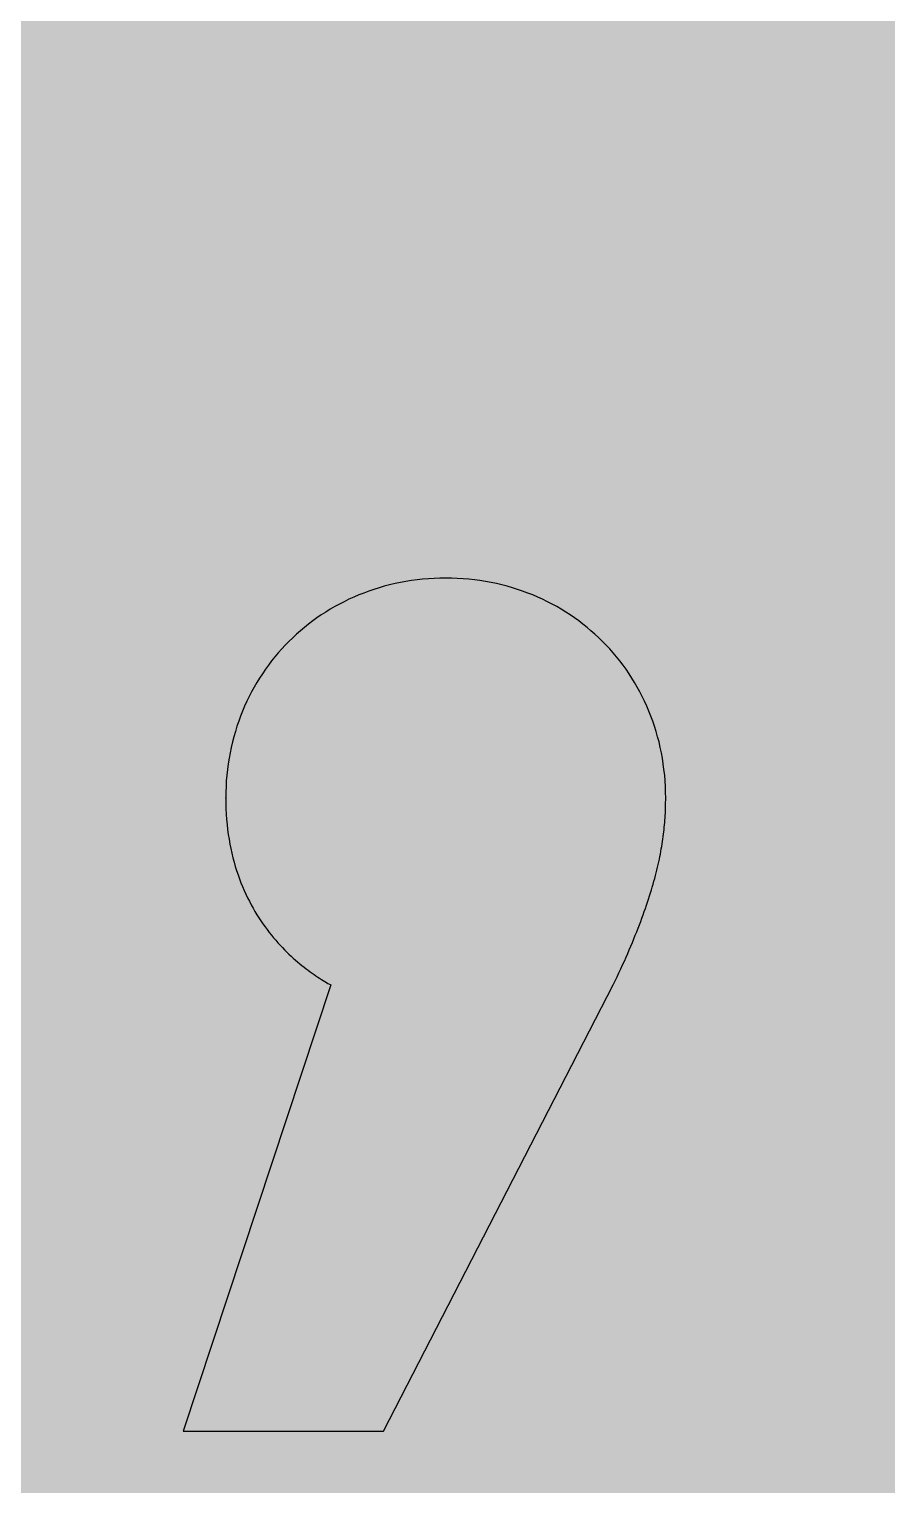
# Model space of a CAD drawing. Header units: millimetres. Extents: x 0 to 212, y 0 to 212.
# Drawn here: x 93.1 to 115.21, y 63.35 to 100.92 of the extents above; entities that cross this region are included whole.
import ezdxf

# ---------------------------------------------------------------- set-up
doc = ezdxf.new("R2010")
doc.units = ezdxf.units.MM

msp = doc.modelspace()

# ---------------------------------------------------------------- hatches: boundary and pattern name
for color, points in [(254, [(211.7189, 105.8869), (211.709, 107.2007), (211.6861, 108.5139), (211.6455, 109.8245), (211.5871, 111.1326), (211.5134, 112.4407), (211.4245, 113.7437), (211.3204, 115.0468), (211.201, 116.3447), (211.0638, 117.6426), (210.9114, 118.9355), (210.7413, 120.2258), (210.5584, 121.5136), (210.3577, 122.7988), (210.1418, 124.079), (209.9107, 125.3566), (209.6643, 126.6292), (209.4027, 127.8992), (209.1258, 129.1641), (208.8337, 130.4239), (208.5264, 131.6812), (208.2038, 132.936), (207.866, 134.1831), (207.5104, 135.4277), (207.1421, 136.6647), (206.7611, 137.8991), (206.3623, 139.1285), (205.9483, 140.3502), (205.5216, 141.5694), (205.0771, 142.781), (204.6199, 143.9901), (204.1474, 145.1915), (203.6623, 146.3853), (203.1619, 147.574), (202.6463, 148.7576), (202.1154, 149.9362), (201.5693, 151.1046), (201.0105, 152.2705), (200.439, 153.4262), (199.8523, 154.5768), (199.2503, 155.7198), (198.6356, 156.8577), (198.0057, 157.9855), (197.3605, 159.1081), (196.7052, 160.2232), (196.0321, 161.3281), (195.3489, 162.4279), (194.6504, 163.5176), (193.9366, 164.6022), (193.2102, 165.6766), (192.471, 166.7434), (191.7167, 167.8), (190.9521, 168.849), (190.1698, 169.8904), (189.3773, 170.9217), (188.5696, 171.9428), (187.7517, 172.9562), (186.9161, 173.9621), (186.0702, 174.9552), (185.2117, 175.9407), (184.338, 176.9161), (183.454, 177.8838), (182.5549, 178.8389), (181.643, 179.7837), (180.721, 180.7185), (179.7837, 181.643), (178.8389, 182.5549), (177.8838, 183.454), (176.9161, 184.338), (175.9407, 185.2117), (174.9552, 186.0702), (173.9621, 186.9161), (172.9562, 187.7492), (171.9428, 188.5696), (170.9217, 189.3773), (169.8904, 190.1698), (168.849, 190.9496), (167.8, 191.7167), (166.7408, 192.471), (165.6766, 193.2102), (164.6022, 193.9366), (163.5176, 194.6504), (162.4279, 195.3489), (161.3281, 196.0321), (160.2232, 196.7052), (159.1081, 197.3631), (157.9855, 198.0057), (156.8577, 198.6356), (155.7198, 199.2503), (154.5768, 199.8523), (153.4262, 200.439), (152.2705, 201.0131), (151.1046, 201.5719), (149.9362, 202.1154), (148.7576, 202.6463), (147.574, 203.1619), (146.3853, 203.6623), (145.1889, 204.15), (143.9875, 204.6199), (142.781, 205.0796), (141.5694, 205.5216), (140.3502, 205.9483), (139.1285, 206.3623), (137.8991, 206.7611), (136.6647, 207.1446), (135.4252, 207.5129), (134.1831, 207.866), (132.9334, 208.2038), (131.6812, 208.5264), (130.4239, 208.8337), (129.1641, 209.1284), (127.8966, 209.4052), (126.6292, 209.6668), (125.3541, 209.9132), (124.0765, 210.1444), (122.7963, 210.3603), (121.5136, 210.5584), (120.2258, 210.7438), (118.9355, 210.9114), (117.6401, 211.0638), (116.3447, 211.201), (115.0468, 211.3229), (113.7437, 211.4271), (112.4382, 211.516), (111.1326, 211.5896), (109.8245, 211.6455), (108.5113, 211.6861), (107.1982, 211.7115), (105.885, 211.7192), (104.5693, 211.7115), (103.2561, 211.6861), (101.9454, 211.6455), (100.6373, 211.5896), (99.3292, 211.516), (98.0262, 211.4271), (96.7232, 211.3229), (95.4253, 211.201), (94.1273, 211.0638), (92.8345, 210.9114), (91.5441, 210.7438), (90.2564, 210.5584), (88.9711, 210.3603), (87.691, 210.1444), (86.4133, 209.9132), (85.1408, 209.6668), (83.8708, 209.4052), (82.6059, 209.1284), (81.346, 208.8337), (80.0887, 208.5264), (78.834, 208.2038), (77.5868, 207.866), (76.3422, 207.5129), (75.1053, 207.1446), (73.8708, 206.7611), (72.6415, 206.3623), (71.4197, 205.9483), (70.2005, 205.5216), (68.9889, 205.0796), (67.7799, 204.6199), (66.5785, 204.15), (65.3847, 203.6623), (64.196, 203.1619), (63.0123, 202.6463), (61.8338, 202.1154), (60.6628, 201.5719), (59.4995, 201.0131), (58.3438, 200.439), (57.1932, 199.8523), (56.0502, 199.2503), (54.9123, 198.6356), (53.7845, 198.0057), (52.6618, 197.3631), (51.5468, 196.7052), (50.4419, 196.0321), (49.342, 195.3489), (48.2524, 194.6504), (47.1678, 193.9366), (46.0934, 193.2102), (45.0266, 192.471), (43.9699, 191.7167), (42.9209, 190.9496), (41.8795, 190.1698), (40.8483, 189.3773), (39.8272, 188.5696), (38.8137, 187.7492), (37.8079, 186.9161), (36.8148, 186.0702), (35.8292, 185.2117), (34.8539, 184.338), (33.8861, 183.454), (32.9311, 182.5549), (31.9862, 181.643), (31.049, 180.7185), (30.1269, 179.7837), (29.2151, 178.8389), (28.3159, 177.8838), (27.432, 176.9161), (26.5582, 175.9407), (25.6997, 174.9552), (24.8539, 173.9621), (24.0208, 172.9562), (23.2004, 171.9428), (22.3926, 170.9217), (21.6002, 169.8904), (20.8204, 168.849), (20.0533, 167.8), (19.2989, 166.7434), (18.5598, 165.6766), (17.8333, 164.6022), (17.1196, 163.5176), (16.4211, 162.4279), (15.7378, 161.3281), (15.0647, 160.2232), (14.4069, 159.1081), (13.7643, 157.9855), (13.1343, 156.8577), (12.5197, 155.7198), (11.9177, 154.5768), (11.3309, 153.4262), (10.7569, 152.2705), (10.1981, 151.1046), (9.6545, 149.9362), (9.1237, 148.7576), (8.6081, 147.574), (8.1077, 146.3853), (7.62, 145.1915), (7.1501, 143.9901), (6.6904, 142.781), (6.2484, 141.5694), (5.8217, 140.3502), (5.4077, 139.1285), (5.0089, 137.8991), (4.6253, 136.6647), (4.257, 135.4277), (3.904, 134.1831), (3.5662, 132.936), (3.2436, 131.6812), (2.9362, 130.4239), (2.6416, 129.1641), (2.3647, 127.8992), (2.1031, 126.6292), (1.8567, 125.3566), (1.6256, 124.079), (1.4097, 122.7988), (1.2116, 121.5136), (1.0262, 120.2258), (0.8585, 118.9355), (0.7061, 117.6426), (0.569, 116.3447), (0.447, 115.0468), (0.3429, 113.7437), (0.254, 112.4407), (0.1803, 111.1326), (0.1245, 109.8245), (0.0838, 108.5139), (0.0584, 107.2007), (0.0508, 105.885), (0.0584, 104.5718), (0.0838, 103.2586), (0.1245, 101.9454), (0.1803, 100.6373), (0.254, 99.3318), (0.3429, 98.0262), (0.447, 96.7232), (0.569, 95.4253), (0.7061, 94.1299), (0.8585, 92.8345), (1.0262, 91.5441), (1.2116, 90.2564), (1.4097, 88.9737), (1.6256, 87.6935), (1.8567, 86.4159), (2.1031, 85.1408), (2.3647, 83.8733), (2.6416, 82.6059), (2.9362, 81.346), (3.2436, 80.0887), (3.5662, 78.8365), (3.904, 77.5868), (4.257, 76.3448), (4.6253, 75.1053), (5.0089, 73.8708), (5.4077, 72.6415), (5.8217, 71.4197), (6.2484, 70.2005), (6.6904, 68.9889), (7.1501, 67.7824), (7.62, 66.581), (8.1077, 65.3847), (8.6081, 64.196), (9.1237, 63.0123), (9.6545, 61.8338), (10.1981, 60.6654), (10.7569, 59.4995), (11.3309, 58.3438), (11.9177, 57.1932), (12.5197, 56.0502), (13.1343, 54.9123), (13.7643, 53.7845), (14.4069, 52.6618), (15.0647, 51.5468), (15.7378, 50.4419), (16.4211, 49.342), (17.1196, 48.2524), (17.8333, 47.1678), (18.5598, 46.0934), (19.2989, 45.0291), (20.0533, 43.9699), (20.8204, 42.9209), (21.6002, 41.8795), (22.3926, 40.8483), (23.2004, 39.8272), (24.0208, 38.8137), (24.8539, 37.8079), (25.6997, 36.8148), (26.5582, 35.8292), (27.432, 34.8539), (28.3159, 33.8861), (29.2151, 32.9311), (30.1269, 31.9862), (31.049, 31.049), (31.9862, 30.1269), (32.9311, 29.2151), (33.8861, 28.3159), (34.8539, 27.432), (35.8292, 26.5582), (36.8148, 25.6997), (37.8079, 24.8539), (38.8137, 24.0182), (39.8272, 23.2004), (40.8483, 22.3926), (41.8795, 21.6002), (42.9209, 20.8178), (43.9699, 20.0533), (45.0266, 19.2989), (46.0934, 18.5598), (47.1678, 17.8333), (48.2524, 17.1196), (49.342, 16.4211), (50.4419, 15.7378), (51.5468, 15.0647), (52.6618, 14.4094), (53.7845, 13.7643), (54.9123, 13.1343), (56.0502, 12.5197), (57.1932, 11.9177), (58.3438, 11.3309), (59.4995, 10.7594), (60.6628, 10.2006), (61.8338, 9.6545), (63.0123, 9.1237), (64.196, 8.6081), (65.3847, 8.1077), (66.5785, 7.6225), (67.7799, 7.1501), (68.9889, 6.6929), (70.2005, 6.2484), (71.4197, 5.8217), (72.6415, 5.4077), (73.8708, 5.0089), (75.1053, 4.6279), (76.3422, 4.2596), (77.5868, 3.904), (78.834, 3.5662), (80.0887, 3.2436), (81.346, 2.9362), (82.6059, 2.6441), (83.8708, 2.3673), (85.1408, 2.1057), (86.4133, 1.8593), (87.691, 1.6281), (88.9711, 1.4122), (90.2564, 1.2116), (91.5441, 1.0287), (92.8345, 0.8585), (94.1273, 0.7061), (95.4253, 0.569), (96.7232, 0.4496), (98.0262, 0.3454), (99.3292, 0.2565), (100.6373, 0.1829), (101.9454, 0.1245), (103.2561, 0.0838), (104.5693, 0.061), (105.885, 0.0533), (107.1982, 0.061), (108.5113, 0.0838), (109.8245, 0.1245), (111.1326, 0.1829), (112.4382, 0.2565), (113.7437, 0.3454), (115.0468, 0.4496), (116.3447, 0.569), (117.6401, 0.7061), (118.9355, 0.8585), (120.2258, 1.0287), (121.5136, 1.2116), (122.7963, 1.4122), (124.0765, 1.6281), (125.3541, 1.8593), (126.6292, 2.1057), (127.8966, 2.3673), (129.1641, 2.6441), (130.4239, 2.9362), (131.6812, 3.2436), (132.9334, 3.5662), (134.1831, 3.904), (135.4252, 4.2596), (136.6647, 4.6279), (137.8991, 5.0089), (139.1285, 5.4077), (140.3502, 5.8217), (141.5694, 6.2484), (142.781, 6.6929), (143.9875, 7.1501), (145.1889, 7.6225), (146.3853, 8.1077), (147.574, 8.6081), (148.7576, 9.1237), (149.9362, 9.6545), (151.1046, 10.2006), (152.2705, 10.7594), (153.4262, 11.3309), (154.5768, 11.9177), (155.7198, 12.5197), (156.8577, 13.1343), (157.9855, 13.7643), (159.1081, 14.4094), (160.2232, 15.0647), (161.3281, 15.7378), (162.4279, 16.4211), (163.5176, 17.1196), (164.6022, 17.8333), (165.6766, 18.5598), (166.7408, 19.2989), (167.8, 20.0533), (168.849, 20.8178), (169.8904, 21.6002), (170.9217, 22.3926), (171.9428, 23.2004), (172.9562, 24.0182), (173.9621, 24.8539), (174.9552, 25.6997), (175.9407, 26.5582), (176.9161, 27.432), (177.8838, 28.3159), (178.8389, 29.2151), (179.7837, 30.1269), (180.721, 31.049), (181.643, 31.9862), (182.5549, 32.9311), (183.454, 33.8861), (184.338, 34.8539), (185.2117, 35.8292), (186.0702, 36.8148), (186.9161, 37.8079), (187.7517, 38.8137), (188.5696, 39.8272), (189.3773, 40.8483), (190.1698, 41.8795), (190.9521, 42.9209), (191.7167, 43.9699), (192.471, 45.0291), (193.2102, 46.0934), (193.9366, 47.1678), (194.6504, 48.2524), (195.3489, 49.342), (196.0321, 50.4419), (196.7052, 51.5468), (197.3605, 52.6618), (198.0057, 53.7845), (198.6356, 54.9123), (199.2503, 56.0502), (199.8523, 57.1932), (200.439, 58.3438), (201.0105, 59.4995), (201.5693, 60.6654), (202.1154, 61.8338), (202.6463, 63.0123), (203.1619, 64.196), (203.6623, 65.3847), (204.1474, 66.581), (204.6199, 67.7824), (205.0771, 68.9889), (205.5216, 70.2005), (205.9483, 71.4197), (206.3623, 72.6415), (206.7611, 73.8708), (207.1421, 75.1053), (207.5104, 76.3448), (207.866, 77.5868), (208.2038, 78.8365), (208.5264, 80.0887), (208.8337, 81.346), (209.1258, 82.6059), (209.4027, 83.8733), (209.6643, 85.1408), (209.9107, 86.4159), (210.1418, 87.6935), (210.3577, 88.9737), (210.5584, 90.2564), (210.7413, 91.5441), (210.9114, 92.8345), (211.0638, 94.1299), (211.201, 95.4253), (211.3204, 96.7232), (211.4245, 98.0262), (211.5134, 99.3318), (211.5871, 100.6373), (211.6455, 101.9454), (211.6861, 103.2586), (211.709, 104.5718), (211.7166, 105.885)]), (59, [(98.1675, 81.0793), (98.1685, 80.9371), (98.171, 80.7974), (98.1786, 80.6602), (98.1888, 80.5256), (98.2015, 80.3935), (98.2142, 80.264), (98.232, 80.137), (98.2523, 80.0125), (98.2726, 79.8906), (98.298, 79.7712), (98.3234, 79.6519), (98.3513, 79.5376), (98.3818, 79.4233), (98.4123, 79.314), (98.4479, 79.2048), (98.4834, 79.0981), (98.519, 78.994), (98.5596, 78.8924), (98.6003, 78.7908), (98.6409, 78.6943), (98.6841, 78.5978), (98.7298, 78.5038), (98.7755, 78.4123), (98.8212, 78.3234), (98.872, 78.2371), (98.9203, 78.1507), (98.9711, 78.0669), (99.0219, 77.9856), (99.0752, 77.9069), (99.126, 77.8307), (99.1819, 77.7545), (99.2353, 77.6808), (99.2886, 77.6097), (99.3445, 77.5386), (99.4004, 77.4725), (99.4562, 77.4065), (99.5121, 77.343), (99.5705, 77.2795), (99.6264, 77.2211), (99.6823, 77.1627), (99.7407, 77.1042), (99.7966, 77.0509), (99.8525, 76.9976), (99.9084, 76.9442), (99.9642, 76.896), (100.0201, 76.8477), (100.076, 76.802), (100.1293, 76.7563), (100.1852, 76.7131), (100.2386, 76.6724), (100.2894, 76.6318), (100.3427, 76.5937), (100.3935, 76.5581), (100.4443, 76.5226), (100.4926, 76.487), (100.5408, 76.4565), (100.5865, 76.4261), (100.6323, 76.3956), (100.6754, 76.3676), (100.7186, 76.3422), (100.7618, 76.3168), (100.7999, 76.294), (100.838, 76.2737), (100.8761, 76.2533), (97.0661, 64.7386), (102.2311, 64.7386), (108.1581, 76.2536), (108.2091, 76.36), (108.2573, 76.4642), (108.3056, 76.5683), (108.3539, 76.6699), (108.3996, 76.7715), (108.4453, 76.8706), (108.4885, 76.9696), (108.5317, 77.0661), (108.5723, 77.1627), (108.6129, 77.2592), (108.6536, 77.3532), (108.6917, 77.4446), (108.7272, 77.536), (108.7628, 77.6275), (108.7984, 77.7164), (108.8339, 77.8027), (108.8669, 77.8916), (108.8974, 77.9755), (108.9279, 78.0618), (108.9584, 78.1456), (108.9889, 78.2269), (109.0168, 78.3107), (109.0422, 78.392), (109.0701, 78.4708), (109.0955, 78.5495), (109.1184, 78.6282), (109.1413, 78.7044), (109.1641, 78.7806), (109.187, 78.8568), (109.2073, 78.9305), (109.2276, 79.0042), (109.2479, 79.0778), (109.2657, 79.1489), (109.2835, 79.2201), (109.3013, 79.2912), (109.3165, 79.3623), (109.3318, 79.4309), (109.347, 79.4995), (109.3597, 79.5655), (109.3724, 79.6315), (109.3851, 79.7001), (109.3978, 79.7636), (109.408, 79.8297), (109.4181, 79.8932), (109.4283, 79.9567), (109.4384, 80.0202), (109.4461, 80.0837), (109.4537, 80.1446), (109.4613, 80.2081), (109.4689, 80.2691), (109.474, 80.3275), (109.4816, 80.3885), (109.4867, 80.4469), (109.4918, 80.5078), (109.4943, 80.5663), (109.4994, 80.6247), (109.5019, 80.6831), (109.5045, 80.739), (109.507, 80.7974), (109.5096, 80.8533), (109.5096, 80.9092), (109.5096, 80.9676), (109.5121, 81.0235), (109.5121, 81.0768), (109.5096, 81.2292), (109.5045, 81.3765), (109.4943, 81.5238), (109.4842, 81.6712), (109.4664, 81.8159), (109.4486, 81.9607), (109.4257, 82.103), (109.4003, 82.2452), (109.3699, 82.3849), (109.3394, 82.5246), (109.3013, 82.6592), (109.2632, 82.7964), (109.2225, 82.9285), (109.1768, 83.0605), (109.1286, 83.1926), (109.0778, 83.3222), (109.0244, 83.4492), (108.966, 83.5736), (108.9076, 83.6981), (108.8441, 83.8175), (108.778, 83.9394), (108.7095, 84.0562), (108.6383, 84.1731), (108.5647, 84.2848), (108.4885, 84.3991), (108.4097, 84.5083), (108.3285, 84.615), (108.2421, 84.7217), (108.1557, 84.8233), (108.0668, 84.9249), (107.9754, 85.024), (107.8814, 85.1205), (107.7849, 85.2145), (107.6858, 85.3059), (107.5842, 85.3948), (107.4826, 85.4812), (107.376, 85.565), (107.2693, 85.6488), (107.1601, 85.7275), (107.0483, 85.8037), (106.934, 85.8774), (106.8172, 85.9485), (106.7003, 86.0171), (106.5809, 86.0831), (106.459, 86.1441), (106.3346, 86.2051), (106.2101, 86.2609), (106.0831, 86.3168), (105.9536, 86.3676), (105.8215, 86.4159), (105.6894, 86.4591), (105.5573, 86.5022), (105.4202, 86.5403), (105.283, 86.5759), (105.1458, 86.6089), (105.0061, 86.6394), (104.8639, 86.6648), (104.7217, 86.6877), (104.5769, 86.7054), (104.4321, 86.7207), (104.2848, 86.7334), (104.1375, 86.7435), (103.9876, 86.7486), (103.8377, 86.7512), (103.6879, 86.7486), (103.538, 86.7435), (103.3907, 86.7334), (103.2434, 86.7207), (103.0986, 86.7054), (102.9538, 86.6877), (102.8116, 86.6648), (102.6719, 86.6394), (102.5322, 86.6089), (102.3925, 86.5759), (102.2553, 86.5403), (102.1207, 86.5022), (101.9861, 86.4591), (101.854, 86.4159), (101.7245, 86.3676), (101.5949, 86.3168), (101.4679, 86.2609), (101.3435, 86.2051), (101.219, 86.1441), (101.0971, 86.0831), (100.9777, 86.0171), (100.8609, 85.9485), (100.744, 85.8774), (100.6297, 85.8037), (100.518, 85.7275), (100.4087, 85.6488), (100.3021, 85.565), (100.1954, 85.4812), (100.0912, 85.3948), (99.9922, 85.3059), (99.8931, 85.2145), (99.7966, 85.1205), (99.7026, 85.024), (99.6112, 84.9249), (99.5197, 84.8233), (99.4334, 84.7217), (99.3496, 84.615), (99.2683, 84.5083), (99.1895, 84.3991), (99.1133, 84.2848), (99.0397, 84.1731), (98.9686, 84.0562), (98.9, 83.9394), (98.8339, 83.8175), (98.7704, 83.6981), (98.712, 83.5736), (98.6536, 83.4492), (98.6003, 83.3222), (98.5495, 83.1926), (98.5012, 83.0605), (98.4555, 82.9285), (98.4148, 82.7964), (98.3742, 82.6592), (98.3386, 82.5246), (98.3082, 82.3849), (98.2777, 82.2452), (98.2523, 82.103), (98.2294, 81.9607), (98.2091, 81.8159), (98.1939, 81.6712), (98.1812, 81.5238), (98.1735, 81.3765), (98.1685, 81.2292), (98.1659, 81.0768)])]:
    msp.add_hatch(color=color).paths.add_polyline_path(points)

# ---------------------------------------------------------------- linework, layer by layer
at = {"color": 59}
msp.add_lwpolyline([(98.1675, 81.0793), (98.1685, 80.9371), (98.171, 80.7974), (98.1786, 80.6602), (98.1888, 80.5256), (98.2015, 80.3935), (98.2142, 80.264), (98.232, 80.137), (98.2523, 80.0125), (98.2726, 79.8906), (98.298, 79.7712), (98.3234, 79.6519), (98.3513, 79.5376), (98.3818, 79.4233), (98.4123, 79.314), (98.4479, 79.2048), (98.4834, 79.0981), (98.519, 78.994), (98.5596, 78.8924), (98.6003, 78.7908), (98.6409, 78.6943), (98.6841, 78.5978), (98.7298, 78.5038), (98.7755, 78.4123), (98.8212, 78.3234), (98.872, 78.2371), (98.9203, 78.1507), (98.9711, 78.0669), (99.0219, 77.9856), (99.0752, 77.9069), (99.126, 77.8307), (99.1819, 77.7545), (99.2353, 77.6808), (99.2886, 77.6097), (99.3445, 77.5386), (99.4004, 77.4725), (99.4562, 77.4065), (99.5121, 77.343), (99.5705, 77.2795), (99.6264, 77.2211), (99.6823, 77.1627), (99.7407, 77.1042), (99.7966, 77.0509), (99.8525, 76.9976), (99.9084, 76.9442), (99.9642, 76.896), (100.0201, 76.8477), (100.076, 76.802), (100.1293, 76.7563), (100.1852, 76.7131), (100.2386, 76.6724), (100.2894, 76.6318), (100.3427, 76.5937), (100.3935, 76.5581), (100.4443, 76.5226), (100.4926, 76.487), (100.5408, 76.4565), (100.5865, 76.4261), (100.6323, 76.3956), (100.6754, 76.3676), (100.7186, 76.3422), (100.7618, 76.3168), (100.7999, 76.294), (100.838, 76.2737), (100.8761, 76.2533), (97.0661, 64.7386), (102.2311, 64.7386), (108.1581, 76.2536), (108.2091, 76.36), (108.2573, 76.4642), (108.3056, 76.5683), (108.3539, 76.6699), (108.3996, 76.7715), (108.4453, 76.8706), (108.4885, 76.9696), (108.5317, 77.0661), (108.5723, 77.1627), (108.6129, 77.2592), (108.6536, 77.3532), (108.6917, 77.4446), (108.7272, 77.536), (108.7628, 77.6275), (108.7984, 77.7164), (108.8339, 77.8027), (108.8669, 77.8916), (108.8974, 77.9755), (108.9279, 78.0618), (108.9584, 78.1456), (108.9889, 78.2269), (109.0168, 78.3107), (109.0422, 78.392), (109.0701, 78.4708), (109.0955, 78.5495), (109.1184, 78.6282), (109.1413, 78.7044), (109.1641, 78.7806), (109.187, 78.8568), (109.2073, 78.9305), (109.2276, 79.0042), (109.2479, 79.0778), (109.2657, 79.1489), (109.2835, 79.2201), (109.3013, 79.2912), (109.3165, 79.3623), (109.3318, 79.4309), (109.347, 79.4995), (109.3597, 79.5655), (109.3724, 79.6315), (109.3851, 79.7001), (109.3978, 79.7636), (109.408, 79.8297), (109.4181, 79.8932), (109.4283, 79.9567), (109.4384, 80.0202), (109.4461, 80.0837), (109.4537, 80.1446), (109.4613, 80.2081), (109.4689, 80.2691), (109.474, 80.3275), (109.4816, 80.3885), (109.4867, 80.4469), (109.4918, 80.5078), (109.4943, 80.5663), (109.4994, 80.6247), (109.5019, 80.6831), (109.5045, 80.739), (109.507, 80.7974), (109.5096, 80.8533), (109.5096, 80.9092), (109.5096, 80.9676), (109.5121, 81.0235), (109.5121, 81.0768), (109.5096, 81.2292), (109.5045, 81.3765), (109.4943, 81.5238), (109.4842, 81.6712), (109.4664, 81.8159), (109.4486, 81.9607), (109.4257, 82.103), (109.4003, 82.2452), (109.3699, 82.3849), (109.3394, 82.5246), (109.3013, 82.6592), (109.2632, 82.7964), (109.2225, 82.9285), (109.1768, 83.0605), (109.1286, 83.1926), (109.0778, 83.3222), (109.0244, 83.4492), (108.966, 83.5736), (108.9076, 83.6981), (108.8441, 83.8175), (108.778, 83.9394), (108.7095, 84.0562), (108.6383, 84.1731), (108.5647, 84.2848), (108.4885, 84.3991), (108.4097, 84.5083), (108.3285, 84.615), (108.2421, 84.7217), (108.1557, 84.8233), (108.0668, 84.9249), (107.9754, 85.024), (107.8814, 85.1205), (107.7849, 85.2145), (107.6858, 85.3059), (107.5842, 85.3948), (107.4826, 85.4812), (107.376, 85.565), (107.2693, 85.6488), (107.1601, 85.7275), (107.0483, 85.8037), (106.934, 85.8774), (106.8172, 85.9485), (106.7003, 86.0171), (106.5809, 86.0831), (106.459, 86.1441), (106.3346, 86.2051), (106.2101, 86.2609), (106.0831, 86.3168), (105.9536, 86.3676), (105.8215, 86.4159), (105.6894, 86.4591), (105.5573, 86.5022), (105.4202, 86.5403), (105.283, 86.5759), (105.1458, 86.6089), (105.0061, 86.6394), (104.8639, 86.6648), (104.7217, 86.6877), (104.5769, 86.7054), (104.4321, 86.7207), (104.2848, 86.7334), (104.1375, 86.7435), (103.9876, 86.7486), (103.8377, 86.7512), (103.6879, 86.7486), (103.538, 86.7435), (103.3907, 86.7334), (103.2434, 86.7207), (103.0986, 86.7054), (102.9538, 86.6877), (102.8116, 86.6648), (102.6719, 86.6394), (102.5322, 86.6089), (102.3925, 86.5759), (102.2553, 86.5403), (102.1207, 86.5022), (101.9861, 86.4591), (101.854, 86.4159), (101.7245, 86.3676), (101.5949, 86.3168), (101.4679, 86.2609), (101.3435, 86.2051), (101.219, 86.1441), (101.0971, 86.0831), (100.9777, 86.0171), (100.8609, 85.9485), (100.744, 85.8774), (100.6297, 85.8037), (100.518, 85.7275), (100.4087, 85.6488), (100.3021, 85.565), (100.1954, 85.4812), (100.0912, 85.3948), (99.9922, 85.3059), (99.8931, 85.2145), (99.7966, 85.1205), (99.7026, 85.024), (99.6112, 84.9249), (99.5197, 84.8233), (99.4334, 84.7217), (99.3496, 84.615), (99.2683, 84.5083), (99.1895, 84.3991), (99.1133, 84.2848), (99.0397, 84.1731), (98.9686, 84.0562), (98.9, 83.9394), (98.8339, 83.8175), (98.7704, 83.6981), (98.712, 83.5736), (98.6536, 83.4492), (98.6003, 83.3222), (98.5495, 83.1926), (98.5012, 83.0605), (98.4555, 82.9285), (98.4148, 82.7964), (98.3742, 82.6592), (98.3386, 82.5246), (98.3082, 82.3849), (98.2777, 82.2452), (98.2523, 82.103), (98.2294, 81.9607), (98.2091, 81.8159), (98.1939, 81.6712), (98.1812, 81.5238), (98.1735, 81.3765), (98.1685, 81.2292), (98.1659, 81.0768), (98.1675, 81.0793)], dxfattribs=at)

doc.saveas('drawing.dxf')
